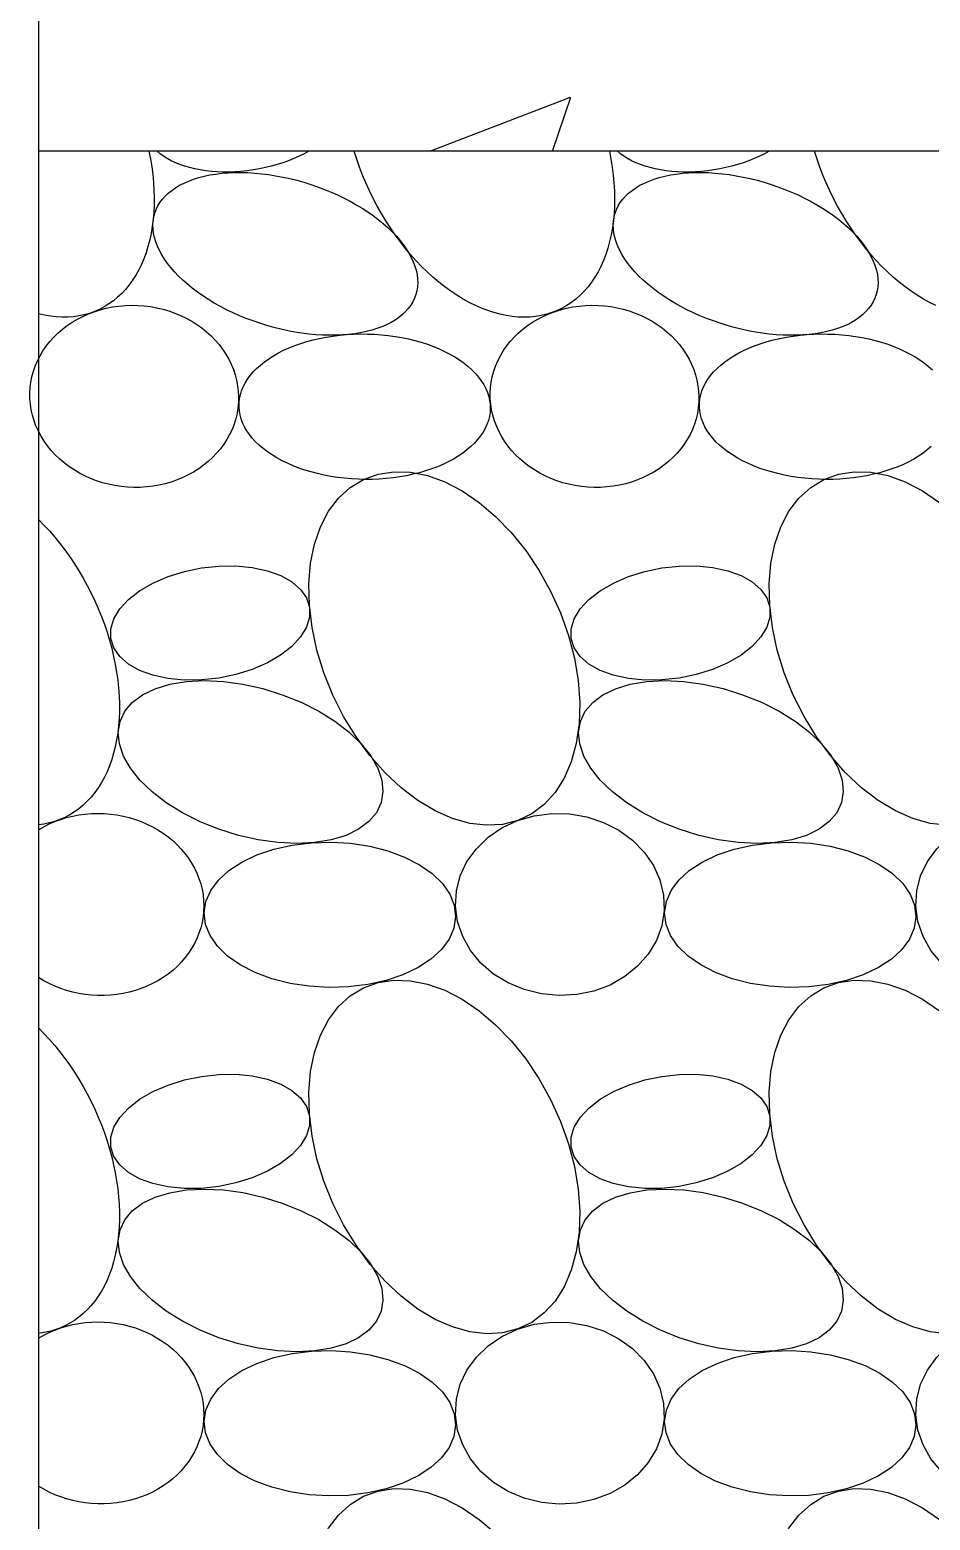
# Model space of a CAD drawing. Extents: x 10 to 698, y 9 to 300.
# Drawn here: x 665.867 to 667.822, y 139.807 to 143.042 of the extents above; entities that cross this region are included whole.
import ezdxf

# ---------------------------------------------------------------- set-up
doc = ezdxf.new("R2010")
doc.units = 0
doc.header["$LTSCALE"] = 0.5
doc.header["$MEASUREMENT"] = 0
doc.layers.get('0').update_dxf_attribs({"linetype": 'CONTINUOUS'})
for name, color, linetype in [('A-ANNO-SYMB', 7, 'CONTINUOUS'), ('A-DETL-MCUT', 2, 'CONTINUOUS'), ('A-DETL-PATT', 8, 'CONTINUOUS')]:
    doc.layers.add(name, color=color, linetype=linetype)

# ---------------------------------------------------------------- blocks, each defined once
blk = doc.blocks.new('BATT-01')
at = {"flags": 128}
for points in [[(-0.06648, 0.06741), (-0.07044, 0.06884), (-0.07469, 0.06949), (-0.07917, 0.06935), (-0.0838, 0.06843), (-0.0885, 0.06674), (-0.09321, 0.0643), (-0.09783, 0.06116), (-0.1023, 0.05738), (-0.10654, 0.053), (-0.11048, 0.04811), (-0.11406, 0.04278), (-0.11721, 0.0371), (-0.1199, 0.03117), (-0.12206, 0.02508), (-0.12368, 0.01893), (-0.12471, 0.01282), (-0.12515, 0.00685), (-0.12498, 0.00113), (-0.12421, -0.00426), (-0.12285, -0.00922), (-0.12093, -0.01368), (-0.11847, -0.01756), (-0.11552, -0.0208), (-0.11213, -0.02335), (-0.10834, -0.02515), (-0.10422, -0.0262), (-0.09985, -0.02645), (-0.09529, -0.02592), (-0.09061, -0.02461), (-0.0859, -0.02254), (-0.08122, -0.01975), (-0.07667, -0.01628), (-0.07231, -0.01219), (-0.06821, -0.00755), (-0.06444, -0.00243), (-0.06107, 0.00309), (-0.05814, 0.0089), (-0.05571, 0.01493), (-0.05382, 0.02106), (-0.05249, 0.0272), (-0.05176, 0.03325), (-0.05162, 0.03911), (-0.05209, 0.04467), (-0.05315, 0.04986), (-0.0548, 0.05458), (-0.05699, 0.05876), (-0.0597, 0.06233), (-0.06288, 0.06523)], [(-0.0518, 0.0327), (-0.0518, 0.03004), (-0.05098, 0.02734), (-0.04936, 0.02466), (-0.047, 0.02211), (-0.04397, 0.01974), (-0.04036, 0.01764), (-0.03627, 0.01587), (-0.03184, 0.01448), (-0.0272, 0.01352), (-0.02248, 0.01301), (-0.01783, 0.01297), (-0.0134, 0.0134), (-0.00932, 0.01429), (-0.00571, 0.0156), (-0.00268, 0.01731), (-0.00032, 0.01936), (0.00129, 0.02168), (0.00211, 0.02421), (0.00211, 0.02687), (0.00129, 0.02958), (-0.00032, 0.03225), (-0.00268, 0.03481), (-0.00571, 0.03717), (-0.00933, 0.03927), (-0.01341, 0.04104), (-0.01785, 0.04243), (-0.02249, 0.04339), (-0.02721, 0.0439), (-0.03185, 0.04395), (-0.03628, 0.04352), (-0.04037, 0.04263), (-0.04398, 0.04131), (-0.04701, 0.0396), (-0.04937, 0.03756), (-0.05098, 0.03523)], [(-0.07123, -0.0203), (-0.06995, -0.02303), (-0.0679, -0.02545), (-0.06514, -0.02751), (-0.06172, -0.02917), (-0.05772, -0.03038), (-0.05324, -0.03112), (-0.04836, -0.03137), (-0.0432, -0.03112), (-0.03788, -0.03039), (-0.03252, -0.02919), (-0.02722, -0.02754), (-0.02212, -0.02548), (-0.01732, -0.02307), (-0.01294, -0.02034), (-0.00907, -0.01737), (-0.00579, -0.01421), (-0.00319, -0.01095), (-0.00131, -0.00765), (-0.00021, -0.00438), (0.0001, -0.00123), (-0.00039, 0.00175), (-0.00167, 0.00448), (-0.00372, 0.0069), (-0.00648, 0.00897), (-0.0099, 0.01062), (-0.0139, 0.01183), (-0.01839, 0.01257), (-0.02326, 0.01282), (-0.02842, 0.01257), (-0.03374, 0.01184), (-0.03911, 0.01064), (-0.0444, 0.00899), (-0.0495, 0.00694), (-0.0543, 0.00452), (-0.05868, 0.00179), (-0.06255, -0.00118), (-0.06583, -0.00433), (-0.06843, -0.0076), (-0.07031, -0.0109), (-0.07141, -0.01417), (-0.07172, -0.01732)], [(-0.14801, -0.04955), (-0.14737, -0.05369), (-0.14593, -0.05767), (-0.14373, -0.06137), (-0.14085, -0.06468), (-0.13736, -0.06751), (-0.13336, -0.06978), (-0.12897, -0.07142), (-0.12431, -0.07238), (-0.11952, -0.07264), (-0.11473, -0.07219), (-0.11009, -0.07104), (-0.10573, -0.06923), (-0.10177, -0.0668), (-0.09833, -0.06383), (-0.0955, -0.06041), (-0.09337, -0.05662), (-0.09199, -0.05259), (-0.09142, -0.04842), (-0.09166, -0.04423), (-0.0927, -0.04016), (-0.09453, -0.03631), (-0.09708, -0.03279), (-0.10028, -0.0297), (-0.10403, -0.02715), (-0.10825, -0.02519), (-0.11279, -0.02388), (-0.11753, -0.02327), (-0.12233, -0.02336), (-0.12706, -0.02417), (-0.13158, -0.02565), (-0.13576, -0.02778), (-0.13947, -0.03049), (-0.14262, -0.0337), (-0.14511, -0.03732), (-0.14687, -0.04124), (-0.14784, -0.04536)], [(-0.09144, -0.05124), (-0.09098, -0.05432), (-0.08968, -0.05731), (-0.0876, -0.06014), (-0.08476, -0.06274), (-0.08125, -0.06504), (-0.07715, -0.06699), (-0.07257, -0.06854), (-0.06761, -0.06965), (-0.06239, -0.0703), (-0.05705, -0.07046), (-0.05172, -0.07014), (-0.04653, -0.06934), (-0.0416, -0.06809), (-0.03707, -0.0664), (-0.03303, -0.06433), (-0.02959, -0.06193), (-0.02683, -0.05925), (-0.02482, -0.05636), (-0.02362, -0.05333), (-0.02324, -0.05024), (-0.02371, -0.04716), (-0.025, -0.04416), (-0.02709, -0.04134), (-0.02993, -0.03874), (-0.03344, -0.03643), (-0.03753, -0.03448), (-0.04212, -0.03293), (-0.04708, -0.03182), (-0.0523, -0.03118), (-0.05763, -0.03101), (-0.06296, -0.03133), (-0.06816, -0.03213), (-0.07308, -0.03339), (-0.07762, -0.03507), (-0.08166, -0.03714), (-0.0851, -0.03955), (-0.08786, -0.04223), (-0.08986, -0.04512), (-0.09107, -0.04815)]]:
    blk.add_lwpolyline(points, close=True, dxfattribs=at)
blk = doc.blocks.new('*X266')
at = {"color": 0}
for p, q in [((666.3986, 142.9293), (666.3986, 142.9293)), ((666.7358, 142.779), (667.0412, 142.8962)), ((667.0022, 142.779), (667.0414, 142.8957))]:
    blk.add_line(p, q, dxfattribs=at)

msp = doc.modelspace()

# ---------------------------------------------------------------- linework, layer by layer
at = {"layer": 'A-ANNO-SYMB'}
msp.add_line((665.88587003, 144.53828169), (665.88587003, 134.15875166), dxfattribs=at)
at = {"layer": 'A-DETL-MCUT'}
msp.add_line((670.88587003, 142.77896613), (665.88587003, 142.77896613), dxfattribs=at)
at = {"layer": 'A-DETL-PATT', "extrusion": (0, 0, -1), "flags": 128}
for points in [[(-666.1258376, 142.77896613), (-666.12918466, 142.76181407), (-666.13195666, 142.74474305), (-666.13414801, 142.7277874), (-666.13575433, 142.71098116), (-666.13677238, 142.69435812), (-666.13720012, 142.67795166), (-666.13703669, 142.66179475), (-666.13628241, 142.64591986), (-666.13493881, 142.63035887), (-666.13300857, 142.61514306), (-666.13049559, 142.60030299), (-666.12740491, 142.58586848), (-666.12374273, 142.57186853), (-666.11951642, 142.55833127), (-666.11473447, 142.5452839), (-666.10940649, 142.53275263), (-666.10354317, 142.52076264), (-666.09715631, 142.50933802), (-666.09025873, 142.49850173), (-666.08286429, 142.48827553), (-666.07498785, 142.47867997), (-666.06664523, 142.46973434), (-666.0578532, 142.4614566), (-666.04862942, 142.45386338), (-666.03899242, 142.44696995), (-666.02896156, 142.44079015), (-666.01855701, 142.4353364), (-666.00779965, 142.43061965), (-665.99671111, 142.42664939), (-665.98531367, 142.42343358), (-665.97363022, 142.4209787), (-665.96168423, 142.41928967), (-665.94949972, 142.41836989), (-665.93710116, 142.4182212), (-665.92451346, 142.4188439), (-665.91176191, 142.42023675), (-665.89887213, 142.42239694), (-665.88587003, 142.42532013)], [(-666.4729035, 142.77896613), (-666.46250225, 142.77323827), (-666.45162192, 142.76782503), (-666.44030311, 142.76274661), (-666.42858807, 142.75802197), (-666.41652051, 142.75366874), (-666.40414545, 142.74970315), (-666.39150907, 142.74614001), (-666.37865853, 142.74299261), (-666.36564177, 142.7402727), (-666.35250736, 142.73799043), (-666.33930433, 142.7361543), (-666.32608192, 142.73477118), (-666.31288948, 142.73384622), (-666.29977624, 142.73338287), (-666.28679113, 142.73338287), (-666.2739826, 142.73384622), (-666.26139844, 142.73477118), (-666.24908562, 142.7361543), (-666.23709007, 142.73799043), (-666.22545656, 142.7402727), (-666.2142285, 142.74299261), (-666.20344778, 142.74614001), (-666.19315463, 142.74970315), (-666.18338745, 142.75366874), (-666.17418271, 142.75802197), (-666.16557473, 142.76274661), (-666.15759564, 142.76782503), (-666.15027522, 142.77323827), (-666.14364078, 142.77896613)], [(-667.12527569, 142.77896613), (-667.12868687, 142.76145476), (-667.13149845, 142.74402864), (-667.13370456, 142.72672427), (-667.13530056, 142.70957788), (-667.13628311, 142.69262538), (-667.13665016, 142.6759023), (-667.13640094, 142.65944363), (-667.13553597, 142.64328387), (-667.13405707, 142.62745685), (-667.13196732, 142.61199573), (-667.1292711, 142.59693287), (-667.12597407, 142.58229984), (-667.12208313, 142.56812727), (-667.11760642, 142.55444486), (-667.11255333, 142.54128125), (-667.10693443, 142.52866402), (-667.1007615, 142.51661959), (-667.09404746, 142.50517319), (-667.08680637, 142.49434879), (-667.07905341, 142.48416907), (-667.0708048, 142.47465533), (-667.06207783, 142.46582752), (-667.05289077, 142.45770411), (-667.04326286, 142.45030212), (-667.03321427, 142.44363705), (-667.02276604, 142.43772287), (-667.01194006, 142.43257195), (-667.000759, 142.42819509), (-666.98924627, 142.42460146), (-666.977426, 142.42179857), (-666.96532293, 142.41979231), (-666.95296242, 142.41858687), (-666.94037034, 142.41818477), (-666.92757308, 142.41858687), (-666.91459744, 142.41979231), (-666.9014706, 142.42179857), (-666.88822004, 142.42460146), (-666.87487351, 142.42819509), (-666.86145898, 142.43257195), (-666.84800453, 142.43772287), (-666.83453835, 142.44363705), (-666.82108864, 142.45030212), (-666.80768357, 142.45770411), (-666.7943512, 142.46582752), (-666.78111948, 142.47465533), (-666.7680161, 142.48416907), (-666.75506851, 142.49434879), (-666.74230384, 142.50517319), (-666.72974881, 142.51661959), (-666.71742971, 142.52866402), (-666.70537236, 142.54128125), (-666.693602, 142.55444486), (-666.68214328, 142.56812727), (-666.67102021, 142.58229984), (-666.66025607, 142.59693287), (-666.64987342, 142.61199573), (-666.639894, 142.62745685), (-666.63033871, 142.64328387), (-666.62122756, 142.65944363), (-666.61257964, 142.6759023), (-666.60441305, 142.69262538), (-666.59674491, 142.70957788), (-666.58959126, 142.72672427), (-666.5829671, 142.74402864), (-666.5768863, 142.76145476), (-666.57136159, 142.77896613)], [(-667.47234159, 142.77896613), (-667.46194033, 142.77323827), (-667.45106, 142.76782503), (-667.4397412, 142.76274661), (-667.42802616, 142.75802197), (-667.41595859, 142.75366874), (-667.40358353, 142.74970315), (-667.39094715, 142.74614001), (-667.37809661, 142.74299261), (-667.36507985, 142.7402727), (-667.35194545, 142.73799043), (-667.33874241, 142.7361543), (-667.32552, 142.73477118), (-667.31232757, 142.73384622), (-667.29921433, 142.73338287), (-667.28622921, 142.73338287), (-667.27342068, 142.73384622), (-667.26083653, 142.73477118), (-667.2485237, 142.7361543), (-667.23652816, 142.73799043), (-667.22489465, 142.7402727), (-667.21366658, 142.74299261), (-667.20288586, 142.74614001), (-667.19259271, 142.74970315), (-667.18282554, 142.75366874), (-667.17362079, 142.75802197), (-667.16501281, 142.76274661), (-667.15703373, 142.76782503), (-667.1497133, 142.77323827), (-667.14307886, 142.77896613)], [(-667.83397644, 142.44363705), (-667.82052672, 142.45030212), (-667.80712165, 142.45770411), (-667.79378929, 142.46582752), (-667.78055756, 142.47465533), (-667.76745418, 142.48416907), (-667.7545066, 142.49434879), (-667.74174192, 142.50517319), (-667.72918689, 142.51661959), (-667.71686779, 142.52866402), (-667.70481044, 142.54128125), (-667.69304008, 142.55444486), (-667.68158136, 142.56812727), (-667.67045829, 142.58229984), (-667.65969416, 142.59693287), (-667.64931151, 142.61199573), (-667.63933209, 142.62745685), (-667.6297768, 142.64328387), (-667.62066565, 142.65944363), (-667.61201772, 142.6759023), (-667.60385114, 142.69262538), (-667.59618299, 142.70957788), (-667.58902935, 142.72672427), (-667.58240519, 142.74402864), (-667.57632438, 142.76145476), (-667.57079967, 142.77896613)], [(-667.82403401, 142.13730464), (-667.81556608, 142.13010736), (-667.80641194, 142.12320031), (-667.79659985, 142.11660484), (-667.78616016, 142.11034134), (-667.77512514, 142.10442916), (-667.76352889, 142.09888657), (-667.75140725, 142.09373073), (-667.7387977, 142.08897755), (-667.72573921, 142.08464172), (-667.71227213, 142.08073666), (-667.69843811, 142.07727444), (-667.68427989, 142.07426574), (-667.66984124, 142.07171988), (-667.65516679, 142.06964472), (-667.6403019, 142.06804668), (-667.62529251, 142.0669307), (-667.61018501, 142.06630022), (-667.59502611, 142.06615719), (-667.57986266, 142.06650206), (-667.56474153, 142.06733376), (-667.54970945, 142.06864972), (-667.53481289, 142.07044587), (-667.52009789, 142.07271666), (-667.50560994, 142.07545508), (-667.49139382, 142.07865265), (-667.47749347, 142.08229949), (-667.46395186, 142.08638434), (-667.45081083, 142.09089456), (-667.43811102, 142.09581621), (-667.42589167, 142.10113409), (-667.41419055, 142.10683175), (-667.40304383, 142.11289159), (-667.39248596, 142.11929487), (-667.38254959, 142.1260218), (-667.37326541, 142.13305158), (-667.36466214, 142.1403625), (-667.35676635, 142.14793195), (-667.34960246, 142.15573653), (-667.3431926, 142.16375213), (-667.3375566, 142.17195396), (-667.33271187, 142.18031668), (-667.32867339, 142.18881443), (-667.32545363, 142.19742095), (-667.32306256, 142.20610964), (-667.32150756, 142.21485364), (-667.32079343, 142.22362592), (-667.32092239, 142.23239938), (-667.32189404, 142.24114688), (-667.32370538, 142.2498414), (-667.32635079, 142.25845606), (-667.32982212, 142.26696423), (-667.33410862, 142.27533961), (-667.33919706, 142.28355632), (-667.34507169, 142.29158895), (-667.35171437, 142.29941269), (-667.35910456, 142.30700334), (-667.36721941, 142.31433745), (-667.37603385, 142.32139234), (-667.38552064, 142.32814621), (-667.39565044, 142.33457819), (-667.40639194, 142.34066838), (-667.41771196, 142.34639798), (-667.42957548, 142.35174926), (-667.44194586, 142.35670569), (-667.45478484, 142.36125195), (-667.46805276, 142.36537398), (-667.48170858, 142.36905905), (-667.49571012, 142.37229576), (-667.51001408, 142.37507411), (-667.52457625, 142.37738551), (-667.53935163, 142.37922282), (-667.55429455, 142.38058036), (-667.56935881, 142.38145393), (-667.58449786, 142.38184083), (-667.5996649, 142.38173987), (-667.61481304, 142.38115136), (-667.62989548, 142.38007712), (-667.64486558, 142.37852046), (-667.65967708, 142.3764862), (-667.6742842, 142.37398063), (-667.68864178, 142.37101149), (-667.70270545, 142.36758796), (-667.71643174, 142.36372062), (-667.72977822, 142.35942143), (-667.74270364, 142.35470366), (-667.75516804, 142.34958192), (-667.76713289, 142.34407202), (-667.77856123, 142.338191), (-667.78941772, 142.33195703), (-667.7996688, 142.32538939), (-667.80928279, 142.31850837), (-667.81822997, 142.31133525), (-667.82648269, 142.30389219)], [(-665.88587003, 141.97927916), (-665.8979677, 141.96707857), (-665.90979694, 141.9543266), (-665.92133341, 141.94104948), (-665.93255334, 141.92727455), (-665.94343366, 141.91303017), (-665.95395197, 141.89834564), (-665.96408662, 141.8832512), (-665.97381675, 141.8677779), (-665.98312233, 141.8519576), (-665.99198421, 141.83582286), (-666.00038416, 141.81940689), (-666.00830487, 141.80274347), (-666.01573006, 141.7858669), (-666.02264444, 141.76881192), (-666.02903377, 141.75161363), (-666.03488491, 141.73430742), (-666.04018581, 141.71692893), (-666.04492557, 141.6995139), (-666.04909442, 141.68209819), (-666.05268379, 141.66471765), (-666.05568629, 141.64740804), (-666.05809573, 141.630205), (-666.05990717, 141.61314393), (-666.06111687, 141.59625994), (-666.06172235, 141.57958779), (-666.06172235, 141.56316179), (-666.06111687, 141.54701574), (-666.05990717, 141.53118289), (-666.05809573, 141.51569582), (-666.05568629, 141.5005864), (-666.05268379, 141.48588573), (-666.04909442, 141.47162407), (-666.04492557, 141.45783078), (-666.04018581, 141.44453423), (-666.03488491, 141.4317618), (-666.02903377, 141.41953978), (-666.02264444, 141.40789332), (-666.01573006, 141.3968464), (-666.00830487, 141.38642174), (-666.00038416, 141.37664082), (-665.99198421, 141.36752374), (-665.98312233, 141.35908929), (-665.97381675, 141.35135482), (-665.96408662, 141.34433626), (-665.95395197, 141.33804804), (-665.94343366, 141.3325031), (-665.93255334, 141.32771287), (-665.92133341, 141.3236872), (-665.90979694, 141.32043438), (-665.8979677, 141.31796109), (-665.88587003, 141.31627244)], [(-665.88587003, 141.30566228), (-665.8973196, 141.3122484), (-665.90921883, 141.31820716), (-665.92152351, 141.32351641), (-665.93418789, 141.32815642), (-665.94716492, 141.33210995), (-665.96040636, 141.3353623), (-665.97386299, 141.33790139), (-665.98748481, 141.33971777), (-666.00122119, 141.3408047), (-666.01502108, 141.34115813), (-666.02883318, 141.34077676), (-666.04260616, 141.339662), (-666.05628884, 141.337818), (-666.06983037, 141.3352516), (-666.0831804, 141.33197235), (-666.09628934, 141.32799243), (-666.10910845, 141.32332663), (-666.1215901, 141.31799231), (-666.13368789, 141.31200927), (-666.14535686, 141.30539976), (-666.15655364, 141.29818834), (-666.16723663, 141.29040182), (-666.17736611, 141.28206913), (-666.18690444, 141.27322125), (-666.19581617, 141.26389105), (-666.20406817, 141.25411321), (-666.21162978, 141.24392408), (-666.2184729, 141.23336152), (-666.22457209, 141.22246479), (-666.22990468, 141.21127439), (-666.23445086, 141.1998319), (-666.23819372, 141.18817986), (-666.24111936, 141.17636157), (-666.24321691, 141.16442095), (-666.24447856, 141.15240239), (-666.24489964, 141.14035055), (-666.24447856, 141.12831021), (-666.24321691, 141.11632614), (-666.24111936, 141.10444287), (-666.23819372, 141.09270457), (-666.23445086, 141.08115486), (-666.22990468, 141.06983666), (-666.22457209, 141.05879205), (-666.2184729, 141.04806207), (-666.21162978, 141.0376866), (-666.20406817, 141.0277042), (-666.19581617, 141.01815198), (-666.18690444, 141.00906543), (-666.17736611, 141.00047832), (-666.16723663, 140.99242257), (-666.15655364, 140.98492812), (-666.14535686, 140.97802282), (-666.13368789, 140.97173234), (-666.1215901, 140.96608006), (-666.10910845, 140.96108697), (-666.09628934, 140.95677165), (-666.0831804, 140.95315013), (-666.06983037, 140.95023587), (-666.05628884, 140.94803969), (-666.04260616, 140.94656977), (-666.02883318, 140.94583156), (-666.01502108, 140.94582781), (-666.00122119, 140.94655854), (-665.98748481, 140.94802102), (-665.97386299, 140.95020982), (-665.96040636, 140.95311681), (-665.94716492, 140.95673118), (-665.93418789, 140.96103949), (-665.92152351, 140.96602575), (-665.90921883, 140.97167141), (-665.8973196, 140.97795549), (-665.88587003, 140.98485464)], [(-665.88587003, 140.87556047), (-665.8979677, 140.86335988), (-665.90979694, 140.8506079), (-665.92133341, 140.83733078), (-665.93255334, 140.82355586), (-665.94343366, 140.80931147), (-665.95395197, 140.79462695), (-665.96408662, 140.7795325), (-665.97381675, 140.76405921), (-665.98312233, 140.74823891), (-665.99198421, 140.73210417), (-666.00038416, 140.71568819), (-666.00830487, 140.69902478), (-666.01573006, 140.68214821), (-666.02264444, 140.66509323), (-666.02903377, 140.64789493), (-666.03488491, 140.63058873), (-666.04018581, 140.61321023), (-666.04492557, 140.5957952), (-666.04909442, 140.5783795), (-666.05268379, 140.56099895), (-666.05568629, 140.54368935), (-666.05809573, 140.5264863), (-666.05990717, 140.50942523), (-666.06111687, 140.49254124), (-666.06172235, 140.47586909), (-666.06172235, 140.45944309), (-666.06111687, 140.44329705), (-666.05990717, 140.4274642), (-666.05809573, 140.41197712), (-666.05568629, 140.3968677), (-666.05268379, 140.38216704), (-666.04909442, 140.36790538), (-666.04492557, 140.35411208), (-666.04018581, 140.34081553), (-666.03488491, 140.32804311), (-666.02903377, 140.31582109), (-666.02264444, 140.30417463), (-666.01573006, 140.2931277), (-666.00830487, 140.28270305), (-666.00038416, 140.27292212), (-665.99198421, 140.26380505), (-665.98312233, 140.2553706), (-665.97381675, 140.24763613), (-665.96408662, 140.24061756), (-665.95395197, 140.23432934), (-665.94343366, 140.22878441), (-665.93255334, 140.22399417), (-665.92133341, 140.2199685), (-665.90979694, 140.21671568), (-665.8979677, 140.2142424), (-665.88587003, 140.21255375)], [(-665.88587003, 140.20194358), (-665.8973196, 140.2085297), (-665.90921883, 140.21448846), (-665.92152351, 140.21979771), (-665.93418789, 140.22443773), (-665.94716492, 140.22839126), (-665.96040636, 140.23164361), (-665.97386299, 140.23418269), (-665.98748481, 140.23599907), (-666.00122119, 140.237086), (-666.01502108, 140.23743944), (-666.02883318, 140.23705807), (-666.04260616, 140.23594331), (-666.05628884, 140.2340993), (-666.06983037, 140.2315329), (-666.0831804, 140.22825365), (-666.09628934, 140.22427373), (-666.10910845, 140.21960794), (-666.1215901, 140.21427361), (-666.13368789, 140.20829057), (-666.14535686, 140.20168106), (-666.15655364, 140.19446965), (-666.16723663, 140.18668312), (-666.17736611, 140.17835044), (-666.18690444, 140.16950255), (-666.19581617, 140.16017235), (-666.20406817, 140.15039452), (-666.21162978, 140.14020539), (-666.2184729, 140.12964283), (-666.22457209, 140.1187461), (-666.22990468, 140.10755569), (-666.23445086, 140.09611321), (-666.23819372, 140.08446116), (-666.24111936, 140.07264287), (-666.24321691, 140.06070226), (-666.24447856, 140.04868369), (-666.24489964, 140.03663185), (-666.24447856, 140.02459152), (-666.24321691, 140.01260745), (-666.24111936, 140.00072418), (-666.23819372, 139.98898587), (-666.23445086, 139.97743616), (-666.22990468, 139.96611797), (-666.22457209, 139.95507336), (-666.2184729, 139.94434338), (-666.21162978, 139.93396791), (-666.20406817, 139.92398551), (-666.19581617, 139.91443328), (-666.18690444, 139.90534673), (-666.17736611, 139.89675962), (-666.16723663, 139.88870387), (-666.15655364, 139.88120942), (-666.14535686, 139.87430412), (-666.13368789, 139.86801364), (-666.1215901, 139.86236136), (-666.10910845, 139.85736828), (-666.09628934, 139.85305296), (-666.0831804, 139.84943143), (-666.06983037, 139.84651717), (-666.05628884, 139.844321), (-666.04260616, 139.84285107), (-666.02883318, 139.84211287), (-666.01502108, 139.84210912), (-666.00122119, 139.84283984), (-665.98748481, 139.84430232), (-665.97386299, 139.84649112), (-665.96040636, 139.84939811), (-665.94716492, 139.85301248), (-665.93418789, 139.8573208), (-665.92152351, 139.86230705), (-665.90921883, 139.86795271), (-665.8973196, 139.8742368), (-665.88587003, 139.88113595)]]:
    msp.add_lwpolyline(points, dxfattribs=at)
for points in [[(-666.7052218, 142.46750751), (-666.70228306, 142.45948145), (-666.69854941, 142.45172815), (-666.69403145, 142.4442696), (-666.68874198, 142.43712694), (-666.68269599, 142.43032041), (-666.67591063, 142.4238693), (-666.66840512, 142.41779191), (-666.66020074, 142.41210546), (-666.65132075, 142.40682607), (-666.64179032, 142.4019687), (-666.63163646, 142.39754713), (-666.62088795, 142.39357388), (-666.60957527, 142.39006022), (-666.59773048, 142.38701611), (-666.58538716, 142.38445018), (-666.57258029, 142.3823697), (-666.55934617, 142.38078057), (-666.54572233, 142.37968729), (-666.53174737, 142.37909296), (-666.51746092, 142.37899927), (-666.50290346, 142.37940648), (-666.48811627, 142.38031344), (-666.47314126, 142.38171758), (-666.45802088, 142.38361491), (-666.44279798, 142.38600007), (-666.42751572, 142.38886628), (-666.41221742, 142.39220542), (-666.39694644, 142.39600803), (-666.38174607, 142.40026333), (-666.3666594, 142.40495926), (-666.35172919, 142.4100825), (-666.33699777, 142.41561854), (-666.32250688, 142.42155168), (-666.30829761, 142.4278651), (-666.29441024, 142.43454091), (-666.28088413, 142.44156018), (-666.26775762, 142.44890302), (-666.25506791, 142.45654861), (-666.24285099, 142.46447528), (-666.23114148, 142.47266056), (-666.21997257, 142.48108125), (-666.20937592, 142.48971348), (-666.19938157, 142.49853278), (-666.19001785, 142.50751416), (-666.1813113, 142.51663214), (-666.1732866, 142.5258609), (-666.1659665, 142.53517426), (-666.15937175, 142.54454583), (-666.15352104, 142.55394904), (-666.14843095, 142.56335723), (-666.14411592, 142.57274375), (-666.14058817, 142.58208198), (-666.13785771, 142.59134546), (-666.13593228, 142.60050791), (-666.13481732, 142.60954338), (-666.13451601, 142.61842625), (-666.1350292, 142.62713134), (-666.13635543, 142.63563398), (-666.13849095, 142.64391005), (-666.14142969, 142.65193611), (-666.14516334, 142.65968941), (-666.1496813, 142.66714796), (-666.15497077, 142.67429062), (-666.16101675, 142.68109715), (-666.16780212, 142.68754826), (-666.17530763, 142.69362565), (-666.18351201, 142.6993121), (-666.192392, 142.70459149), (-666.20192243, 142.70944886), (-666.21207629, 142.71387043), (-666.2228248, 142.71784368), (-666.23413748, 142.72135734), (-666.24598227, 142.72440145), (-666.25832559, 142.72696738), (-666.27113246, 142.72904786), (-666.28436658, 142.73063699), (-666.29799042, 142.73173027), (-666.31196538, 142.7323246), (-666.32625183, 142.73241829), (-666.34080928, 142.73201108), (-666.35559648, 142.73110412), (-666.37057149, 142.72969998), (-666.38569187, 142.72780265), (-666.40091477, 142.72541749), (-666.41619703, 142.72255128), (-666.43149533, 142.71921214), (-666.44676631, 142.71540953), (-666.46196667, 142.71115423), (-666.47705335, 142.7064583), (-666.49198355, 142.70133506), (-666.50671498, 142.69579902), (-666.52120587, 142.68986588), (-666.53541513, 142.68355246), (-666.54930251, 142.67687665), (-666.56282862, 142.66985738), (-666.57595513, 142.66251454), (-666.58864484, 142.65486895), (-666.60086176, 142.64694228), (-666.61257127, 142.638757), (-666.62374018, 142.63033631), (-666.63433683, 142.62170408), (-666.64433118, 142.61288478), (-666.6536949, 142.6039034), (-666.66240145, 142.59478542), (-666.67042615, 142.58555666), (-666.67774625, 142.5762433), (-666.684341, 142.56687174), (-666.69019171, 142.55746852), (-666.6952818, 142.54806033), (-666.69959683, 142.53867381), (-666.70312458, 142.52933558), (-666.70585504, 142.5200721), (-666.70778047, 142.51090965), (-666.70889542, 142.50187418), (-666.70919673, 142.49299131), (-666.70868355, 142.48428622), (-666.70735732, 142.47578359)], [(-667.70465988, 142.46750751), (-667.70172114, 142.45948145), (-667.6979875, 142.45172815), (-667.69346954, 142.4442696), (-667.68818006, 142.43712694), (-667.68213408, 142.43032041), (-667.67534871, 142.4238693), (-667.6678432, 142.41779191), (-667.65963883, 142.41210546), (-667.65075883, 142.40682607), (-667.6412284, 142.4019687), (-667.63107454, 142.39754713), (-667.62032604, 142.39357388), (-667.60901335, 142.39006022), (-667.59716856, 142.38701611), (-667.58482524, 142.38445018), (-667.57201837, 142.3823697), (-667.55878425, 142.38078057), (-667.54516041, 142.37968729), (-667.53118546, 142.37909296), (-667.516899, 142.37899927), (-667.50234155, 142.37940648), (-667.48755436, 142.38031344), (-667.47257934, 142.38171758), (-667.45745896, 142.38361491), (-667.44223606, 142.38600007), (-667.4269538, 142.38886628), (-667.4116555, 142.39220542), (-667.39638453, 142.39600803), (-667.38118416, 142.40026333), (-667.36609749, 142.40495926), (-667.35116728, 142.4100825), (-667.33643585, 142.41561854), (-667.32194497, 142.42155168), (-667.3077357, 142.4278651), (-667.29384833, 142.43454091), (-667.28032221, 142.44156018), (-667.2671957, 142.44890302), (-667.254506, 142.45654861), (-667.24228907, 142.46447528), (-667.23057956, 142.47266056), (-667.21941065, 142.48108125), (-667.208814, 142.48971348), (-667.19881965, 142.49853278), (-667.18945593, 142.50751416), (-667.18074938, 142.51663214), (-667.17272468, 142.5258609), (-667.16540458, 142.53517426), (-667.15880983, 142.54454583), (-667.15295912, 142.55394904), (-667.14786903, 142.56335723), (-667.143554, 142.57274375), (-667.14002626, 142.58208198), (-667.1372958, 142.59134546), (-667.13537036, 142.60050791), (-667.13425541, 142.60954338), (-667.1339541, 142.61842625), (-667.13446729, 142.62713134), (-667.13579352, 142.63563398), (-667.13792903, 142.64391005), (-667.14086777, 142.65193611), (-667.14460142, 142.65968941), (-667.14911938, 142.66714796), (-667.15440885, 142.67429062), (-667.16045484, 142.68109715), (-667.1672402, 142.68754826), (-667.17474571, 142.69362565), (-667.18295009, 142.6993121), (-667.19183008, 142.70459149), (-667.20136051, 142.70944886), (-667.21151437, 142.71387043), (-667.22226288, 142.71784368), (-667.23357556, 142.72135734), (-667.24542035, 142.72440145), (-667.25776368, 142.72696738), (-667.27057055, 142.72904786), (-667.28380466, 142.73063699), (-667.2974285, 142.73173027), (-667.31140346, 142.7323246), (-667.32568991, 142.73241829), (-667.34024737, 142.73201108), (-667.35503456, 142.73110412), (-667.37000957, 142.72969998), (-667.38512996, 142.72780265), (-667.40035285, 142.72541749), (-667.41563511, 142.72255128), (-667.43093341, 142.71921214), (-667.44620439, 142.71540953), (-667.46140476, 142.71115423), (-667.47649143, 142.7064583), (-667.49142164, 142.70133506), (-667.50615306, 142.69579902), (-667.52064395, 142.68986588), (-667.53485322, 142.68355246), (-667.54874059, 142.67687665), (-667.5622667, 142.66985738), (-667.57539322, 142.66251454), (-667.58808292, 142.65486895), (-667.60029984, 142.64694228), (-667.61200935, 142.638757), (-667.62317826, 142.63033631), (-667.63377491, 142.62170408), (-667.64376926, 142.61288478), (-667.65313298, 142.6039034), (-667.66183953, 142.59478542), (-667.66986423, 142.58555666), (-667.67718433, 142.5762433), (-667.68377908, 142.56687174), (-667.6896298, 142.55746852), (-667.69471988, 142.54806033), (-667.69903491, 142.53867381), (-667.70256266, 142.52933558), (-667.70529312, 142.5200721), (-667.70721856, 142.51090965), (-667.70833351, 142.50187418), (-667.70863482, 142.49299131), (-667.70812163, 142.48428622), (-667.7067954, 142.47578359)], [(-666.32003639, 142.23350298), (-666.31892881, 142.22149957), (-666.31698347, 142.20958888), (-666.31420758, 142.19781522), (-666.31061149, 142.18622237), (-666.30620857, 142.17485348), (-666.3010152, 142.16375082), (-666.29505069, 142.15295572), (-666.28833724, 142.14250831), (-666.28089982, 142.13244748), (-666.2727661, 142.12281064), (-666.26396634, 142.11363364), (-666.25453326, 142.10495063), (-666.24450197, 142.09679391), (-666.23390978, 142.08919381), (-666.2227961, 142.08217861), (-666.21120226, 142.07577442), (-666.1991714, 142.07000505), (-666.18674827, 142.06489196), (-666.17397909, 142.06045418), (-666.16091137, 142.05670821), (-666.1475937, 142.053668), (-666.13407564, 142.05134484), (-666.12040748, 142.04974739), (-666.10664005, 142.04888158), (-666.09282458, 142.04875064), (-666.07901246, 142.04935505), (-666.06525507, 142.05069257), (-666.0516036, 142.05275822), (-666.03810882, 142.05554431), (-666.02482093, 142.05904048), (-666.01178938, 142.06323372), (-665.99906263, 142.06810844), (-665.98668803, 142.07364651), (-665.97471162, 142.07982731), (-665.96317794, 142.08662785), (-665.95212991, 142.09402285), (-665.94160863, 142.10198478), (-665.93165322, 142.11048403), (-665.92230074, 142.11948898), (-665.91358596, 142.12896613), (-665.90554132, 142.13888023), (-665.89819673, 142.14919439), (-665.89157952, 142.15987025), (-665.88571431, 142.17086809), (-665.88062291, 142.182147), (-665.87632427, 142.19366502), (-665.87283437, 142.2053793), (-665.8701662, 142.21724627), (-665.86832968, 142.22922177), (-665.86733165, 142.24126127), (-665.86717582, 142.25331996), (-665.86786276, 142.26535299), (-665.86938994, 142.27731561), (-665.87175165, 142.2891633), (-665.87493912, 142.30085199), (-665.87894048, 142.3123382), (-665.88374086, 142.3235792), (-665.8893224, 142.33453318), (-665.89566433, 142.34515938), (-665.90274305, 142.35541827), (-665.91053225, 142.36527169), (-665.91900293, 142.37468298), (-665.92812359, 142.38361714), (-665.9378603, 142.39204093), (-665.94817684, 142.39992301), (-665.95903483, 142.40723405), (-665.97039387, 142.41394687), (-665.98221172, 142.42003649), (-665.9944444, 142.42548025), (-666.00704642, 142.4302579), (-666.01997088, 142.43435168), (-666.03316972, 142.43774635), (-666.04659382, 142.44042928), (-666.06019326, 142.4423905), (-666.07391744, 142.4436227), (-666.08771531, 142.44412131), (-666.10153553, 142.44388446), (-666.1153267, 142.44291304), (-666.12903751, 142.44121067), (-666.14261695, 142.43878367), (-666.15601451, 142.43564108), (-666.16918036, 142.43179458), (-666.1820655, 142.42725849), (-666.19462202, 142.42204968), (-666.20680319, 142.41618752), (-666.2185637, 142.40969383), (-666.22985981, 142.40259276), (-666.24064949, 142.39491072), (-666.25089259, 142.3866763), (-666.26055103, 142.37792013), (-666.26958886, 142.36867477), (-666.27797247, 142.35897464), (-666.28567067, 142.3488558), (-666.29265481, 142.3383559), (-666.29889893, 142.32751401), (-666.30437979, 142.31637045), (-666.30907699, 142.30496668), (-666.31297308, 142.29334513), (-666.31605354, 142.28154902), (-666.31830694, 142.26962224), (-666.31972487, 142.25760915), (-666.32030207, 142.24555445)], [(-667.31947447, 142.23350298), (-667.3183669, 142.22149957), (-667.31642155, 142.20958888), (-667.31364567, 142.19781522), (-667.31004958, 142.18622237), (-667.30564666, 142.17485348), (-667.30045328, 142.16375082), (-667.29448878, 142.15295572), (-667.28777533, 142.14250831), (-667.28033791, 142.13244748), (-667.27220419, 142.12281064), (-667.26340442, 142.11363364), (-667.25397135, 142.10495063), (-667.24394006, 142.09679391), (-667.23334787, 142.08919381), (-667.22223418, 142.08217861), (-667.21064034, 142.07577442), (-667.19860948, 142.07000505), (-667.18618636, 142.06489196), (-667.17341718, 142.06045418), (-667.16034945, 142.05670821), (-667.14703178, 142.053668), (-667.13351372, 142.05134484), (-667.11984556, 142.04974739), (-667.10607813, 142.04888158), (-667.09226266, 142.04875064), (-667.07845054, 142.04935505), (-667.06469316, 142.05069257), (-667.05104168, 142.05275822), (-667.0375469, 142.05554431), (-667.02425902, 142.05904048), (-667.01122746, 142.06323372), (-666.99850071, 142.06810844), (-666.98612611, 142.07364651), (-666.9741497, 142.07982731), (-666.96261603, 142.08662785), (-666.95156799, 142.09402285), (-666.94104671, 142.10198478), (-666.93109131, 142.11048403), (-666.92173882, 142.11948898), (-666.91302405, 142.12896613), (-666.9049794, 142.13888023), (-666.89763482, 142.14919439), (-666.89101761, 142.15987025), (-666.88515239, 142.17086809), (-666.88006099, 142.182147), (-666.87576235, 142.19366502), (-666.87227245, 142.2053793), (-666.86960428, 142.21724627), (-666.86776776, 142.22922177), (-666.86676973, 142.24126127), (-666.8666139, 142.25331996), (-666.86730085, 142.26535299), (-666.86882802, 142.27731561), (-666.87118973, 142.2891633), (-666.8743772, 142.30085199), (-666.87837857, 142.3123382), (-666.88317895, 142.3235792), (-666.88876048, 142.33453318), (-666.89510241, 142.34515938), (-666.90218114, 142.35541827), (-666.90997033, 142.36527169), (-666.91844101, 142.37468298), (-666.92756168, 142.38361714), (-666.93729839, 142.39204093), (-666.94761493, 142.39992301), (-666.95847291, 142.40723405), (-666.96983196, 142.41394687), (-666.9816498, 142.42003649), (-666.99388249, 142.42548025), (-667.0064845, 142.4302579), (-667.01940897, 142.43435168), (-667.0326078, 142.43774635), (-667.04603191, 142.44042928), (-667.05963135, 142.4423905), (-667.07335552, 142.4436227), (-667.08715339, 142.44412131), (-667.10097361, 142.44388446), (-667.11476478, 142.44291304), (-667.12847559, 142.44121067), (-667.14205503, 142.43878367), (-667.1554526, 142.43564108), (-667.16861844, 142.43179458), (-667.18150359, 142.42725849), (-667.1940601, 142.42204968), (-667.20624127, 142.41618752), (-667.21800179, 142.40969383), (-667.22929789, 142.40259276), (-667.24008757, 142.39491072), (-667.25033068, 142.3866763), (-667.25998911, 142.37792013), (-667.26902695, 142.36867477), (-667.27741055, 142.35897464), (-667.28510875, 142.3488558), (-667.2920929, 142.3383559), (-667.29833701, 142.32751401), (-667.30381787, 142.31637045), (-667.30851508, 142.30496668), (-667.31241116, 142.29334513), (-667.31549163, 142.28154902), (-667.31774502, 142.26962224), (-667.31916295, 142.25760915), (-667.31974015, 142.24555445)], [(-666.86691635, 142.21999434), (-666.86636583, 142.21123048), (-666.8649738, 142.20250609), (-666.86274456, 142.19384816), (-666.85968501, 142.18528344), (-666.8558046, 142.1768384), (-666.85111532, 142.16853914), (-666.84563166, 142.16041133), (-666.83937059, 142.15248008), (-666.83235144, 142.14476991), (-666.82459592, 142.13730464), (-666.816128, 142.13010736), (-666.80697385, 142.12320031), (-666.79716177, 142.11660484), (-666.78672208, 142.11034134), (-666.77568706, 142.10442916), (-666.76409081, 142.09888657), (-666.75196917, 142.09373073), (-666.73935962, 142.08897755), (-666.72630112, 142.08464172), (-666.71283405, 142.08073666), (-666.69900002, 142.07727444), (-666.6848418, 142.07426574), (-666.67040316, 142.07171988), (-666.65572871, 142.06964472), (-666.64086381, 142.06804668), (-666.62585442, 142.0669307), (-666.61074693, 142.06630022), (-666.59558803, 142.06615719), (-666.58042458, 142.06650206), (-666.56530344, 142.06733376), (-666.55027136, 142.06864972), (-666.53537481, 142.07044587), (-666.52065981, 142.07271666), (-666.50617186, 142.07545508), (-666.49195574, 142.07865265), (-666.47805539, 142.08229949), (-666.46451377, 142.08638434), (-666.45137275, 142.09089456), (-666.43867293, 142.09581621), (-666.42645358, 142.10113409), (-666.41475246, 142.10683175), (-666.40360575, 142.11289159), (-666.39304788, 142.11929487), (-666.38311151, 142.1260218), (-666.37382733, 142.13305158), (-666.36522405, 142.1403625), (-666.35732827, 142.14793195), (-666.35016437, 142.15573653), (-666.34375452, 142.16375213), (-666.33811852, 142.17195396), (-666.33327379, 142.18031668), (-666.3292353, 142.18881443), (-666.32601555, 142.19742095), (-666.32362447, 142.20610964), (-666.32206947, 142.21485364), (-666.32135535, 142.22362592), (-666.32148431, 142.23239938), (-666.32245596, 142.24114688), (-666.32426729, 142.2498414), (-666.32691271, 142.25845606), (-666.33038404, 142.26696423), (-666.33467054, 142.27533961), (-666.33975897, 142.28355632), (-666.34563361, 142.29158895), (-666.35227628, 142.29941269), (-666.35966647, 142.30700334), (-666.36778133, 142.31433745), (-666.37659577, 142.32139234), (-666.38608255, 142.32814621), (-666.39621235, 142.33457819), (-666.40695386, 142.34066838), (-666.41827387, 142.34639798), (-666.4301374, 142.35174926), (-666.44250778, 142.35670569), (-666.45534676, 142.36125195), (-666.46861467, 142.36537398), (-666.4822705, 142.36905905), (-666.49627203, 142.37229576), (-666.51057599, 142.37507411), (-666.52513817, 142.37738551), (-666.53991355, 142.37922282), (-666.55485647, 142.38058036), (-666.56992073, 142.38145393), (-666.58505978, 142.38184083), (-666.60022681, 142.38173987), (-666.61537496, 142.38115136), (-666.6304574, 142.38007712), (-666.6454275, 142.37852046), (-666.660239, 142.3764862), (-666.67484612, 142.37398063), (-666.6892037, 142.37101149), (-666.70326737, 142.36758796), (-666.71699366, 142.36372062), (-666.73034014, 142.35942143), (-666.74326555, 142.35470366), (-666.75572995, 142.34958192), (-666.76769481, 142.34407202), (-666.77912315, 142.338191), (-666.78997963, 142.33195703), (-666.80023071, 142.32538939), (-666.80984471, 142.31850837), (-666.81879189, 142.31133525), (-666.82704461, 142.30389219), (-666.83457736, 142.2962022), (-666.84136686, 142.28828905), (-666.84739211, 142.28017721), (-666.85263451, 142.27189173), (-666.85707783, 142.26345824), (-666.86070835, 142.25490279), (-666.86351485, 142.24625185), (-666.86548865, 142.23753213), (-666.86662365, 142.2287706)]]:
    msp.add_lwpolyline(points, close=True, dxfattribs=at)

# ---------------------------------------------------------------- block references
at = {"layer": 'A-DETL-PATT', "linetype": 'Continuous'}
msp.add_blockref('*X266', (0, 0), dxfattribs=at)
at = {"layer": 'A-DETL-PATT', "xscale": -8, "yscale": 8, "zscale": 8}
for p in [(666.05995191, 141.52692581), (667.05938999, 141.52692581), (666.05995191, 140.42320712), (667.05938999, 140.42320712), (666.05995191, 139.31948842), (667.05938999, 139.31948842)]:
    msp.add_blockref('BATT-01', p, dxfattribs=at)

doc.saveas('drawing.dxf')
